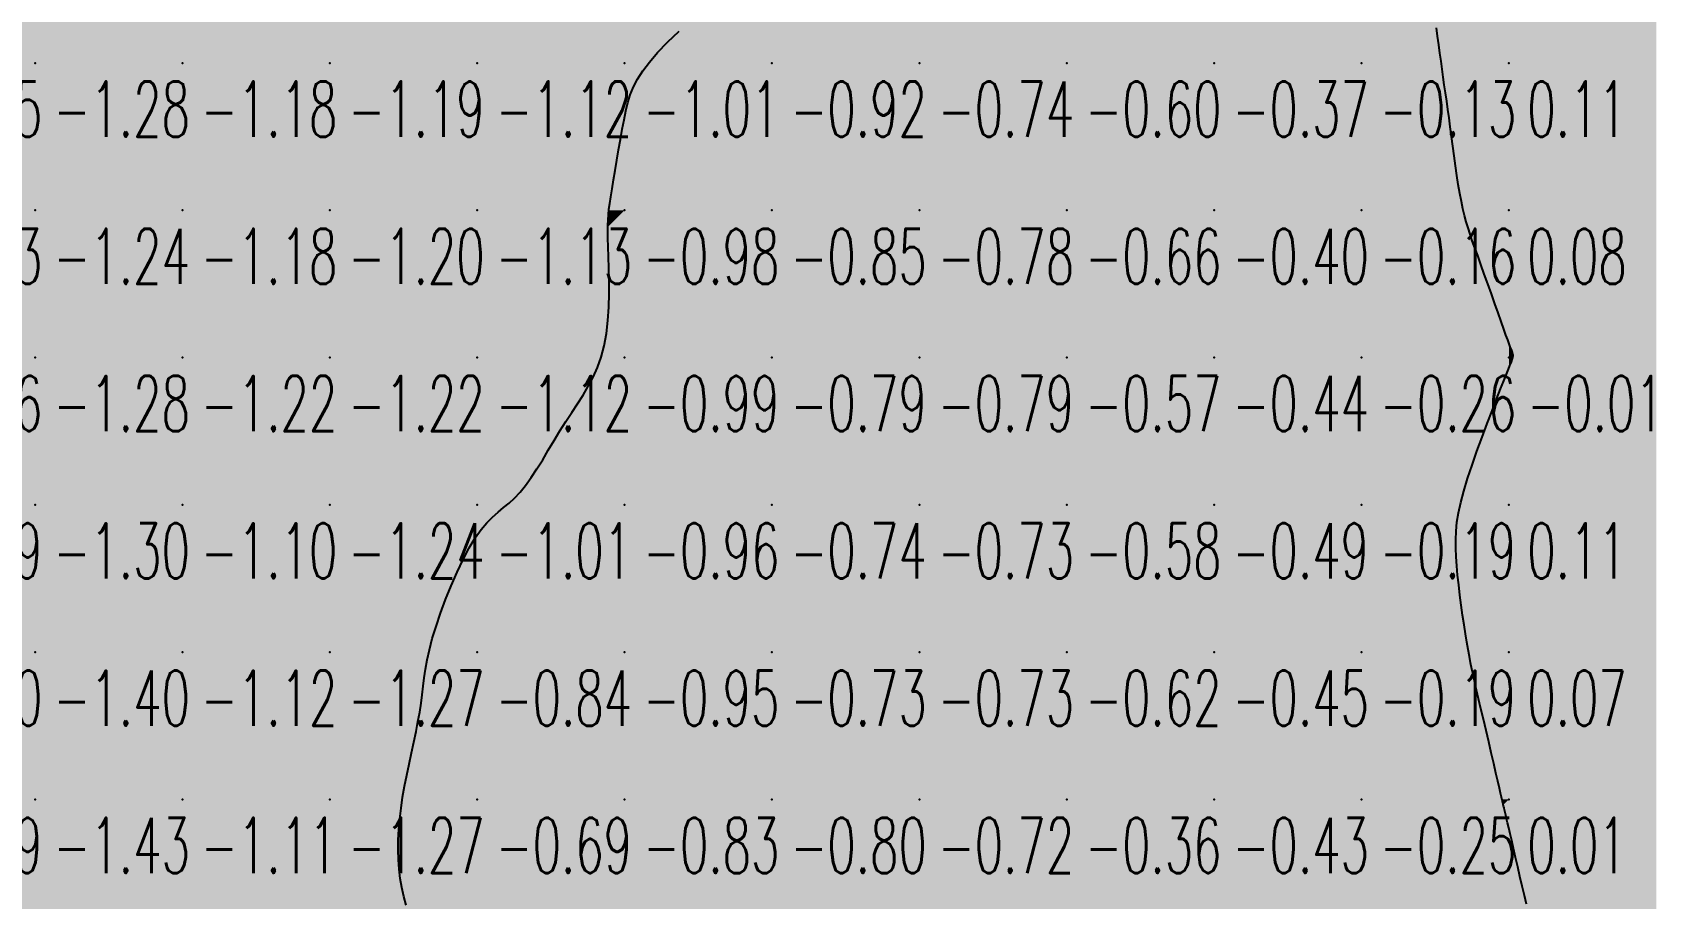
# Model space of a CAD drawing. Header units: millimetres. Extents: x 88261 to 90953, y 390274 to 392322.
# Drawn here: x 90490.1 to 90600.1, y 390790.5 to 390849.3 of the extents above; entities that cross this region are included whole.
import ezdxf
from ezdxf.enums import TextEntityAlignment as Align

# ---------------------------------------------------------------- set-up
doc = ezdxf.new("R2010")
doc.units = ezdxf.units.MM
doc.header["$LTSCALE"] = 25
for name, color, linetype in [('CN_03_00', 7, 'Continuous'), ('CN_04_00', 242, 'Continuous'), ('COTEAlt', 7, 'Continuous'), ('TN_COLORIAGE', 7, 'Continuous')]:
    doc.layers.add(name, color=color, linetype=linetype)
doc.styles.add('Simplex 1.0', font='Simplex.shx', dxfattribs={"width": 0.99, "height": 2.5})
doc.styles.get("Standard").update_dxf_attribs({"font": 'times.ttf'})

# ---------------------------------------------------------------- blocks, each defined once
blk = doc.blocks.new('COTE')
at = {"color": 0}
blk.add_point((0, 0), dxfattribs=at)
at = {"layer": 'COTEAlt'}
blk.add_attdef('ALT', text='', height=3.75, dxfattribs=at).set_placement((1.25, -1.25), align=Align.TOP_LEFT)

msp = doc.modelspace()

# ---------------------------------------------------------------- linework, layer by layer
at = {"layer": 'CN_03_00', "elevation": -1, "flags": 128}
msp.add_lwpolyline([(90515.42, 390790.06), (90515.27, 390790.64), (90515.14, 390791.25), (90515.03, 390791.86), (90514.95, 390792.5), (90514.9, 390793.15), (90514.88, 390793.81), (90514.89, 390794.5), (90514.93, 390795.2), (90514.99, 390795.91), (90515.08, 390796.64), (90515.19, 390797.38), (90515.32, 390798.13), (90515.47, 390798.89), (90515.63, 390799.64), (90515.79, 390800.39), (90515.95, 390801.12), (90516.1, 390801.84), (90516.23, 390802.52), (90516.35, 390803.16), (90516.44, 390803.77), (90516.51, 390804.35), (90516.58, 390804.92), (90516.65, 390805.49), (90516.74, 390806.08), (90516.85, 390806.72), (90517.01, 390807.4), (90517.2, 390808.16), (90517.46, 390808.99), (90517.76, 390809.89), (90518.1, 390810.82), (90518.48, 390811.75), (90518.88, 390812.66), (90519.29, 390813.52), (90519.7, 390814.31), (90520.12, 390815), (90520.52, 390815.56), (90520.91, 390816.02), (90521.29, 390816.41), (90521.67, 390816.74), (90522.04, 390817.05), (90522.42, 390817.36), (90522.79, 390817.7), (90523.16, 390818.09), (90523.53, 390818.56), (90523.91, 390819.09), (90524.3, 390819.68), (90524.69, 390820.3), (90525.07, 390820.95), (90525.47, 390821.61), (90525.86, 390822.26), (90526.26, 390822.9), (90526.66, 390823.51), (90527.05, 390824.1), (90527.43, 390824.69), (90527.78, 390825.29), (90528.12, 390825.91), (90528.41, 390826.57), (90528.66, 390827.27), (90528.87, 390828.04), (90529.01, 390828.87), (90529.11, 390829.75), (90529.17, 390830.66), (90529.2, 390831.58), (90529.2, 390832.47), (90529.18, 390833.31), (90529.16, 390834.09), (90529.13, 390834.77), (90529.12, 390835.34), (90529.11, 390835.82), (90529.11, 390836.23), (90529.13, 390836.59), (90529.16, 390836.94), (90529.19, 390837.31), (90529.25, 390837.7), (90529.32, 390838.16), (90529.4, 390838.69), (90529.49, 390839.3), (90529.6, 390839.95), (90529.72, 390840.64), (90529.84, 390841.35), (90529.96, 390842.05), (90530.09, 390842.74), (90530.21, 390843.39), (90530.33, 390843.99), (90530.47, 390844.55), (90530.63, 390845.09), (90530.85, 390845.62), (90531.12, 390846.15), (90531.48, 390846.71), (90531.93, 390847.3), (90532.49, 390847.95), (90533.17, 390848.66), (90533.96, 390849.41)], dxfattribs=at)
at = {"layer": 'CN_04_00', "flags": 128}
msp.add_lwpolyline([(90591.44, 390790.12), (90591.3, 390790.72), (90591.16, 390791.35), (90591, 390792.01), (90590.85, 390792.66), (90590.7, 390793.3), (90590.56, 390793.9), (90590.44, 390794.44), (90590.33, 390794.91), (90590.24, 390795.31), (90590.16, 390795.65), (90590.09, 390795.93), (90590.04, 390796.17), (90589.99, 390796.36), (90589.95, 390796.52), (90589.92, 390796.66), (90589.89, 390796.78), (90589.87, 390796.89), (90589.84, 390797.02), (90589.8, 390797.18), (90589.75, 390797.39), (90589.69, 390797.66), (90589.61, 390798.01), (90589.5, 390798.47), (90589.37, 390799.03), (90589.22, 390799.68), (90589.05, 390800.39), (90588.88, 390801.15), (90588.7, 390801.92), (90588.52, 390802.68), (90588.35, 390803.4), (90588.2, 390804.07), (90588.06, 390804.65), (90587.94, 390805.17), (90587.84, 390805.64), (90587.74, 390806.08), (90587.65, 390806.51), (90587.57, 390806.94), (90587.48, 390807.41), (90587.4, 390807.91), (90587.31, 390808.48), (90587.21, 390809.09), (90587.11, 390809.75), (90587.02, 390810.42), (90586.93, 390811.11), (90586.85, 390811.8), (90586.77, 390812.47), (90586.71, 390813.11), (90586.67, 390813.72), (90586.64, 390814.3), (90586.64, 390814.87), (90586.67, 390815.45), (90586.73, 390816.06), (90586.84, 390816.7), (90586.99, 390817.4), (90587.2, 390818.18), (90587.45, 390819.03), (90587.75, 390819.94), (90588.08, 390820.88), (90588.43, 390821.83), (90588.77, 390822.76), (90589.11, 390823.63), (90589.42, 390824.42), (90589.69, 390825.11), (90589.91, 390825.67), (90590.09, 390826.11), (90590.22, 390826.45), (90590.32, 390826.71), (90590.4, 390826.89), (90590.45, 390827.02), (90590.48, 390827.1), (90590.5, 390827.17), (90590.51, 390827.23), (90590.52, 390827.28), (90590.53, 390827.33), (90590.53, 390827.38), (90590.53, 390827.43), (90590.52, 390827.48), (90590.5, 390827.53), (90590.49, 390827.58), (90590.47, 390827.65), (90590.44, 390827.73), (90590.4, 390827.83), (90590.34, 390827.98), (90590.27, 390828.18), (90590.17, 390828.44), (90590.05, 390828.77), (90589.9, 390829.18), (90589.72, 390829.69), (90589.52, 390830.27), (90589.29, 390830.9), (90589.06, 390831.56), (90588.82, 390832.24), (90588.58, 390832.91), (90588.35, 390833.56), (90588.14, 390834.16), (90587.94, 390834.69), (90587.77, 390835.17), (90587.62, 390835.62), (90587.48, 390836.04), (90587.36, 390836.46), (90587.24, 390836.89), (90587.13, 390837.35), (90587.03, 390837.84), (90586.92, 390838.39), (90586.82, 390838.99), (90586.72, 390839.61), (90586.63, 390840.27), (90586.53, 390840.93), (90586.44, 390841.6), (90586.35, 390842.26), (90586.27, 390842.9), (90586.19, 390843.51), (90586.11, 390844.09), (90586.03, 390844.66), (90585.95, 390845.21), (90585.87, 390845.75), (90585.8, 390846.28), (90585.72, 390846.82), (90585.65, 390847.36), (90585.57, 390847.92), (90585.49, 390848.48), (90585.41, 390849.06), (90585.33, 390849.64)], dxfattribs=at)
at = {"layer": 'TN_COLORIAGE', "color": 101}
for points in [[(90480.25, 390847.24, -1.44), (90490.25, 390847.24, -1.44), (90490.25, 390857.24, -1.44)], [(90480.25, 390857.24, -1.44), (90480.25, 390847.24, -1.44), (90490.25, 390857.24, -1.44)], [(90490.25, 390847.24, -1.27), (90500.25, 390847.24, -1.27), (90500.25, 390857.24, -1.27)], [(90490.25, 390857.24, -1.27), (90490.25, 390847.24, -1.27), (90500.25, 390857.24, -1.27)], [(90500.25, 390847.24, -1.18), (90510.25, 390847.24, -1.18), (90510.25, 390857.24, -1.18)], [(90500.25, 390857.24, -1.18), (90500.25, 390847.24, -1.18), (90510.25, 390857.24, -1.18)], [(90510.25, 390847.24, -1.07), (90520.25, 390847.24, -1.07), (90520.25, 390857.24, -1.07)], [(90510.25, 390857.24, -1.07), (90510.25, 390847.24, -1.07), (90520.25, 390857.24, -1.07)], [(90520.25, 390847.24, -1), (90529.42, 390856.41, -1), (90520.25, 390857.24, -1), (90528.87, 390857.24, -1)], [(90520.25, 390847.24, -1), (90529.42, 390856.41, -1), (90530.25, 390847.24, -1), (90530.25, 390851.4, -1)], [(90540.25, 390857.24, -1), (90540.25, 390854.78, -1), (90530.25, 390847.24, -1), (90531.11, 390847.24, -1)], [(90540.25, 390857.24, -1), (90533.13, 390857.24, -1), (90530.25, 390847.24, -1), (90530.25, 390851.4, -1)], [(90480.25, 390837.24, -1.28), (90490.25, 390837.24, -1.28), (90490.25, 390847.24, -1.28)], [(90480.25, 390847.24, -1.28), (90480.25, 390837.24, -1.28), (90490.25, 390847.24, -1.28)], [(90490.25, 390837.24, -1.18), (90500.25, 390837.24, -1.18), (90500.25, 390847.24, -1.18)], [(90490.25, 390847.24, -1.18), (90490.25, 390837.24, -1.18), (90500.25, 390847.24, -1.18)], [(90500.25, 390837.24, -1.19), (90510.25, 390837.24, -1.19), (90510.25, 390847.24, -1.19)], [(90500.25, 390847.24, -1.19), (90500.25, 390837.24, -1.19), (90510.25, 390847.24, -1.19)], [(90510.25, 390837.24, -1.12), (90520.25, 390837.24, -1.12), (90520.25, 390847.24, -1.12)], [(90510.25, 390847.24, -1.12), (90510.25, 390837.24, -1.12), (90520.25, 390847.24, -1.12)], [(90520.25, 390837.24, -1), (90529.15, 390837.24, -1), (90530.25, 390847.24, -1), (90530.25, 390843.96, -1)], [(90520.25, 390847.24, -1.01), (90520.25, 390837.24, -1.01), (90530.25, 390847.24, -1.01)], [(90531.11, 390847.24, -1.01), (90530.25, 390843.96, -1.01), (90530.25, 390847.24, -1.01)], [(90480.25, 390827.24, -1.24), (90490.25, 390827.24, -1.24), (90490.25, 390837.24, -1.24)], [(90480.25, 390837.24, -1.24), (90480.25, 390827.24, -1.24), (90490.25, 390837.24, -1.24)], [(90490.25, 390827.24, -1.18), (90500.25, 390827.24, -1.18), (90500.25, 390837.24, -1.18)], [(90490.25, 390837.24, -1.18), (90490.25, 390827.24, -1.18), (90500.25, 390837.24, -1.18)], [(90500.25, 390827.24, -1.2), (90510.25, 390827.24, -1.2), (90510.25, 390837.24, -1.2)], [(90500.25, 390837.24, -1.2), (90500.25, 390827.24, -1.2), (90510.25, 390837.24, -1.2)], [(90510.25, 390827.24, -1.13), (90520.25, 390827.24, -1.13), (90520.25, 390837.24, -1.13)], [(90510.25, 390837.24, -1.13), (90510.25, 390827.24, -1.13), (90520.25, 390837.24, -1.13)], [(90520.25, 390837.24, -1), (90529.15, 390837.24, -1), (90520.25, 390827.24, -1), (90529.04, 390836.03, -1)], [(90529.04, 390836.03, -1.12), (90529.48, 390827.24, -1.12), (90520.25, 390827.24, -1.12)], [(90480.25, 390817.24, -1.28), (90490.25, 390817.24, -1.28), (90490.25, 390827.24, -1.28)], [(90480.25, 390827.24, -1.28), (90480.25, 390817.24, -1.28), (90490.25, 390827.24, -1.28)], [(90490.25, 390817.24, -1.22), (90500.25, 390817.24, -1.22), (90500.25, 390827.24, -1.22)], [(90490.25, 390827.24, -1.22), (90490.25, 390817.24, -1.22), (90500.25, 390827.24, -1.22)], [(90500.25, 390817.24, -1.22), (90510.25, 390817.24, -1.22), (90510.25, 390827.24, -1.22)], [(90500.25, 390827.24, -1.22), (90500.25, 390817.24, -1.22), (90510.25, 390827.24, -1.22)], [(90510.25, 390817.24, -1.12), (90520.25, 390817.24, -1.12), (90520.25, 390827.24, -1.12)], [(90510.25, 390827.24, -1.12), (90510.25, 390817.24, -1.12), (90520.25, 390827.24, -1.12)], [(90520.25, 390827.24, -1), (90529.48, 390827.24, -1), (90520.25, 390817.24, -1), (90526.24, 390823.23, -1)], [(90523.12, 390817.24, -1.01), (90526.24, 390823.23, -1.01), (90520.25, 390817.24, -1.01)], [(90480.25, 390807.24, -1.3), (90490.25, 390807.24, -1.3), (90490.25, 390817.24, -1.3)], [(90480.25, 390817.24, -1.3), (90480.25, 390807.24, -1.3), (90490.25, 390817.24, -1.3)], [(90490.25, 390807.24, -1.1), (90500.25, 390807.24, -1.1), (90500.25, 390817.24, -1.1)], [(90490.25, 390817.24, -1.1), (90490.25, 390807.24, -1.1), (90500.25, 390817.24, -1.1)], [(90500.25, 390807.24, -1.24), (90510.25, 390807.24, -1.24), (90510.25, 390817.24, -1.24)], [(90500.25, 390817.24, -1.24), (90500.25, 390807.24, -1.24), (90510.25, 390817.24, -1.24)], [(90510.25, 390807.24, -1), (90516.59, 390807.24, -1), (90520.25, 390817.24, -1), (90520.25, 390816.37, -1)], [(90510.25, 390817.24, -1.01), (90510.25, 390807.24, -1.01), (90520.25, 390817.24, -1.01)], [(90520.25, 390816.37, -1.01), (90523.12, 390817.24, -1.01), (90520.25, 390817.24, -1.01)], [(90480.25, 390797.24, -1.4), (90490.25, 390797.24, -1.4), (90490.25, 390807.24, -1.4)], [(90480.25, 390807.24, -1.4), (90480.25, 390797.24, -1.4), (90490.25, 390807.24, -1.4)], [(90490.25, 390797.24, -1.12), (90500.25, 390797.24, -1.12), (90500.25, 390807.24, -1.12)], [(90490.25, 390807.24, -1.12), (90490.25, 390797.24, -1.12), (90500.25, 390807.24, -1.12)], [(90500.25, 390797.24, -1.27), (90510.25, 390797.24, -1.27), (90510.25, 390807.24, -1.27)], [(90500.25, 390807.24, -1.27), (90500.25, 390797.24, -1.27), (90510.25, 390807.24, -1.27)], [(90510.25, 390797.24, -1), (90516.63, 390803.62, -1), (90510.25, 390807.24, -1), (90516.59, 390807.24, -1)], [(90514.96, 390797.24, -1.27), (90516.63, 390803.62, -1.27), (90510.25, 390797.24, -1.27)], [(90480.25, 390787.24, -1.43), (90490.25, 390787.24, -1.43), (90490.25, 390797.24, -1.43)], [(90480.25, 390797.24, -1.43), (90480.25, 390787.24, -1.43), (90490.25, 390797.24, -1.43)], [(90490.25, 390787.24, -1.11), (90500.25, 390787.24, -1.11), (90500.25, 390797.24, -1.11)], [(90490.25, 390797.24, -1.11), (90490.25, 390787.24, -1.11), (90500.25, 390797.24, -1.11)], [(90500.25, 390787.24, -1.27), (90510.25, 390787.24, -1.27), (90510.25, 390797.24, -1.27)], [(90500.25, 390797.24, -1.27), (90500.25, 390787.24, -1.27), (90510.25, 390797.24, -1.27)], [(90510.25, 390797.24, -1), (90514.96, 390797.24, -1), (90510.25, 390787.24, -1), (90514.68, 390791.67, -1)], [(90514.68, 390791.67, -1.25), (90516.49, 390787.24, -1.25), (90510.25, 390787.24, -1.25)]]:
    msp.add_solid(points, dxfattribs=at)
at = {"layer": 'TN_COLORIAGE', "color": 91}
for points in [[(90540.25, 390847.24, -0.84), (90550.25, 390847.24, -0.84), (90550.25, 390857.24, -0.84)], [(90540.25, 390854.78, -0.84), (90541.72, 390857.24, -0.84), (90540.25, 390847.24, -0.84), (90550.25, 390857.24, -0.84)], [(90550.25, 390847.24, -0.57), (90560.25, 390847.24, -0.57), (90560.25, 390857.24, -0.57)], [(90550.25, 390857.24, -0.57), (90550.25, 390847.24, -0.57), (90560.25, 390857.24, -0.57)], [(90560.25, 390847.24, -0.33), (90570.25, 390847.24, -0.33), (90570.25, 390857.24, -0.33)], [(90560.25, 390857.24, -0.33), (90560.25, 390847.24, -0.33), (90570.25, 390857.24, -0.33)], [(90570.25, 390847.24, -0.09), (90580.25, 390847.24, -0.09), (90580.25, 390857.24, -0.09)], [(90570.25, 390857.24, -0.09), (90570.25, 390847.24, -0.09), (90580.25, 390857.24, -0.09)], [(90580.25, 390847.24), (90585, 390851.99), (90580.25, 390857.24), (90584.19, 390857.24)], [(90531.11, 390847.24, -0.92), (90540.25, 390854.78, -0.92), (90540.25, 390847.24, -0.92)], [(90585, 390851.99, -0.13), (90585.66, 390847.24, -0.13), (90580.25, 390847.24, -0.13)], [(90530.25, 390837.24, -0.92), (90540.25, 390837.24, -0.92), (90540.25, 390847.24, -0.92)], [(90530.25, 390843.96, -0.92), (90531.11, 390847.24, -0.92), (90530.25, 390837.24, -0.92), (90540.25, 390847.24, -0.92)], [(90540.25, 390837.24, -0.74), (90550.25, 390837.24, -0.74), (90550.25, 390847.24, -0.74)], [(90540.25, 390847.24, -0.74), (90540.25, 390837.24, -0.74), (90550.25, 390847.24, -0.74)], [(90550.25, 390837.24, -0.6), (90560.25, 390837.24, -0.6), (90560.25, 390847.24, -0.6)], [(90550.25, 390847.24, -0.6), (90550.25, 390837.24, -0.6), (90560.25, 390847.24, -0.6)], [(90560.25, 390837.24, -0.37), (90570.25, 390837.24, -0.37), (90570.25, 390847.24, -0.37)], [(90560.25, 390847.24, -0.37), (90560.25, 390837.24, -0.37), (90570.25, 390847.24, -0.37)], [(90570.25, 390837.24, -0.13), (90580.25, 390837.24, -0.13), (90580.25, 390847.24, -0.13)], [(90570.25, 390847.24, -0.13), (90570.25, 390837.24, -0.13), (90580.25, 390847.24, -0.13)], [(90580.25, 390837.24), (90586.23, 390843.23), (90580.25, 390847.24), (90585.66, 390847.24)], [(90530.25, 390843.96, -0.98), (90529.15, 390837.24, -0.98), (90530.25, 390837.24, -0.98)], [(90586.23, 390843.23, -0.16), (90587.01, 390837.24, -0.16), (90580.25, 390837.24, -0.16)], [(90529.48, 390827.24, -0.98), (90529.04, 390836.03, -0.98), (90530.25, 390827.24, -0.98), (90530.25, 390837.24, -0.98)], [(90529.04, 390836.03, -0.98), (90529.15, 390837.24, -0.98), (90530.25, 390837.24, -0.98)], [(90530.25, 390827.24, -0.85), (90540.25, 390827.24, -0.85), (90540.25, 390837.24, -0.85)], [(90530.25, 390837.24, -0.85), (90530.25, 390827.24, -0.85), (90540.25, 390837.24, -0.85)], [(90540.25, 390827.24, -0.78), (90550.25, 390827.24, -0.78), (90550.25, 390837.24, -0.78)], [(90540.25, 390837.24, -0.78), (90540.25, 390827.24, -0.78), (90550.25, 390837.24, -0.78)], [(90550.25, 390827.24, -0.66), (90560.25, 390827.24, -0.66), (90560.25, 390837.24, -0.66)], [(90550.25, 390837.24, -0.66), (90550.25, 390827.24, -0.66), (90560.25, 390837.24, -0.66)], [(90560.25, 390827.24, -0.4), (90570.25, 390827.24, -0.4), (90570.25, 390837.24, -0.4)], [(90560.25, 390837.24, -0.4), (90560.25, 390827.24, -0.4), (90570.25, 390837.24, -0.4)], [(90570.25, 390827.24, -0.16), (90580.25, 390827.24, -0.16), (90580.25, 390837.24, -0.16)], [(90570.25, 390837.24, -0.16), (90570.25, 390827.24, -0.16), (90580.25, 390837.24, -0.16)], [(90580.25, 390827.24), (90587.89, 390834.88), (90580.25, 390837.24), (90587.01, 390837.24)], [(90580.25, 390827.24), (90587.89, 390834.88), (90590.25, 390827.24), (90590.25, 390828.17)], [(90590.53, 390827.52, -0.01), (90590.25, 390828.17, -0.01), (90590.25, 390827.24, -0.01)], [(90526.24, 390823.23, -0.96), (90523.12, 390817.24, -0.96), (90530.25, 390827.24, -0.96), (90530.25, 390817.24, -0.96)], [(90526.24, 390823.23, -0.99), (90529.48, 390827.24, -0.99), (90530.25, 390827.24, -0.99)], [(90530.25, 390817.24, -0.79), (90540.25, 390817.24, -0.79), (90540.25, 390827.24, -0.79)], [(90530.25, 390827.24, -0.79), (90530.25, 390817.24, -0.79), (90540.25, 390827.24, -0.79)], [(90540.25, 390817.24, -0.79), (90550.25, 390817.24, -0.79), (90550.25, 390827.24, -0.79)], [(90540.25, 390827.24, -0.79), (90540.25, 390817.24, -0.79), (90550.25, 390827.24, -0.79)], [(90550.25, 390817.24, -0.57), (90560.25, 390817.24, -0.57), (90560.25, 390827.24, -0.57)], [(90550.25, 390827.24, -0.57), (90550.25, 390817.24, -0.57), (90560.25, 390827.24, -0.57)], [(90560.25, 390817.24, -0.44), (90570.25, 390817.24, -0.44), (90570.25, 390827.24, -0.44)], [(90560.25, 390827.24, -0.44), (90560.25, 390817.24, -0.44), (90570.25, 390827.24, -0.44)], [(90570.25, 390817.24, -0.26), (90580.25, 390817.24, -0.26), (90580.25, 390827.24, -0.26)], [(90570.25, 390827.24, -0.26), (90570.25, 390817.24, -0.26), (90580.25, 390827.24, -0.26)], [(90580.25, 390817.24), (90586.59, 390817.24), (90590.25, 390827.24), (90590.25, 390826.55)], [(90580.25, 390827.24, -0.01), (90580.25, 390817.24, -0.01), (90590.25, 390827.24, -0.01)], [(90590.53, 390827.52, -0.01), (90590.55, 390827.24, -0.01), (90590.25, 390827.24, -0.01)], [(90590.55, 390827.24, -0.01), (90590.25, 390826.55, -0.01), (90590.25, 390827.24, -0.01)], [(90520.25, 390807.24, -0.96), (90530.25, 390807.24, -0.96), (90530.25, 390817.24, -0.96)], [(90523.12, 390817.24, -0.84), (90520.25, 390816.37, -0.84), (90530.25, 390817.24, -0.84), (90520.25, 390807.24, -0.84)], [(90530.25, 390807.24, -0.74), (90540.25, 390807.24, -0.74), (90540.25, 390817.24, -0.74)], [(90530.25, 390817.24, -0.74), (90530.25, 390807.24, -0.74), (90540.25, 390817.24, -0.74)], [(90540.25, 390807.24, -0.73), (90550.25, 390807.24, -0.73), (90550.25, 390817.24, -0.73)], [(90540.25, 390817.24, -0.73), (90540.25, 390807.24, -0.73), (90550.25, 390817.24, -0.73)], [(90550.25, 390807.24, -0.58), (90560.25, 390807.24, -0.58), (90560.25, 390817.24, -0.58)], [(90550.25, 390817.24, -0.58), (90550.25, 390807.24, -0.58), (90560.25, 390817.24, -0.58)], [(90560.25, 390807.24, -0.49), (90570.25, 390807.24, -0.49), (90570.25, 390817.24, -0.49)], [(90560.25, 390817.24, -0.49), (90560.25, 390807.24, -0.49), (90570.25, 390817.24, -0.49)], [(90570.25, 390807.24, -0.19), (90580.25, 390807.24, -0.19), (90580.25, 390817.24, -0.19)], [(90570.25, 390817.24, -0.19), (90570.25, 390807.24, -0.19), (90580.25, 390817.24, -0.19)], [(90580.25, 390817.24), (90586.59, 390817.24), (90580.25, 390807.24), (90586.55, 390813.54)], [(90520.25, 390816.37, -0.84), (90516.59, 390807.24, -0.84), (90520.25, 390807.24, -0.84)], [(90586.55, 390813.54, -0.19), (90587.46, 390807.24, -0.19), (90580.25, 390807.24, -0.19)], [(90516.63, 390803.62, -0.69), (90514.96, 390797.24, -0.69), (90520.25, 390807.24, -0.69), (90520.25, 390797.24, -0.69)], [(90516.59, 390807.24, -0.84), (90516.63, 390803.62, -0.84), (90520.25, 390807.24, -0.84)], [(90520.25, 390797.24, -0.95), (90530.25, 390797.24, -0.95), (90530.25, 390807.24, -0.95)], [(90520.25, 390807.24, -0.95), (90520.25, 390797.24, -0.95), (90530.25, 390807.24, -0.95)], [(90530.25, 390797.24, -0.73), (90540.25, 390797.24, -0.73), (90540.25, 390807.24, -0.73)], [(90530.25, 390807.24, -0.73), (90530.25, 390797.24, -0.73), (90540.25, 390807.24, -0.73)], [(90540.25, 390797.24, -0.73), (90550.25, 390797.24, -0.73), (90550.25, 390807.24, -0.73)], [(90540.25, 390807.24, -0.73), (90540.25, 390797.24, -0.73), (90550.25, 390807.24, -0.73)], [(90550.25, 390797.24, -0.62), (90560.25, 390797.24, -0.62), (90560.25, 390807.24, -0.62)], [(90550.25, 390807.24, -0.62), (90550.25, 390797.24, -0.62), (90560.25, 390807.24, -0.62)], [(90560.25, 390797.24, -0.45), (90570.25, 390797.24, -0.45), (90570.25, 390807.24, -0.45)], [(90560.25, 390807.24, -0.45), (90560.25, 390797.24, -0.45), (90570.25, 390807.24, -0.45)], [(90570.25, 390797.24, -0.19), (90580.25, 390797.24, -0.19), (90580.25, 390807.24, -0.19)], [(90570.25, 390807.24, -0.19), (90570.25, 390797.24, -0.19), (90580.25, 390807.24, -0.19)], [(90580.25, 390797.24), (90587.99, 390804.98), (90580.25, 390807.24), (90587.46, 390807.24)], [(90587.99, 390804.98, -0.25), (90589.79, 390797.24, -0.25), (90580.25, 390797.24, -0.25)], [(90516.49, 390787.24, -0.69), (90514.68, 390791.67, -0.69), (90520.25, 390787.24, -0.69), (90520.25, 390797.24, -0.69)], [(90514.68, 390791.67, -0.69), (90514.96, 390797.24, -0.69), (90520.25, 390797.24, -0.69)], [(90520.25, 390787.24, -0.83), (90530.25, 390787.24, -0.83), (90530.25, 390797.24, -0.83)], [(90520.25, 390797.24, -0.83), (90520.25, 390787.24, -0.83), (90530.25, 390797.24, -0.83)], [(90530.25, 390787.24, -0.8), (90540.25, 390787.24, -0.8), (90540.25, 390797.24, -0.8)], [(90530.25, 390797.24, -0.8), (90530.25, 390787.24, -0.8), (90540.25, 390797.24, -0.8)], [(90540.25, 390787.24, -0.72), (90550.25, 390787.24, -0.72), (90550.25, 390797.24, -0.72)], [(90540.25, 390797.24, -0.72), (90540.25, 390787.24, -0.72), (90550.25, 390797.24, -0.72)], [(90550.25, 390787.24, -0.36), (90560.25, 390787.24, -0.36), (90560.25, 390797.24, -0.36)], [(90550.25, 390797.24, -0.36), (90550.25, 390787.24, -0.36), (90560.25, 390797.24, -0.36)], [(90560.25, 390787.24, -0.43), (90570.25, 390787.24, -0.43), (90570.25, 390797.24, -0.43)], [(90560.25, 390797.24, -0.43), (90560.25, 390787.24, -0.43), (90570.25, 390797.24, -0.43)], [(90570.25, 390787.24, -0.25), (90580.25, 390787.24, -0.25), (90580.25, 390797.24, -0.25)], [(90570.25, 390797.24, -0.25), (90570.25, 390787.24, -0.25), (90580.25, 390797.24, -0.25)], [(90580.25, 390787.24), (90589.87, 390796.86), (90580.25, 390797.24), (90589.79, 390797.24)], [(90580.25, 390787.24), (90589.87, 390796.86), (90590.25, 390787.24), (90590.25, 390795.25)], [(90591.76, 390788.75, -0.05), (90590.25, 390795.25, -0.05), (90590.25, 390787.24, -0.05)]]:
    msp.add_solid(points, dxfattribs=at)
at = {"layer": 'TN_COLORIAGE', "color": 81}
for points in [[(90585.66, 390847.24, 0.14), (90585, 390851.99, 0.14), (90590.25, 390847.24, 0.14), (90590.25, 390857.24, 0.14)], [(90590.25, 390857.24, 0.38), (90590.25, 390847.24, 0.38), (90600.25, 390857.24, 0.38)], [(90590.25, 390847.24, 0.38), (90600.25, 390847.24, 0.38), (90600.25, 390857.24, 0.38)], [(90585.66, 390847.24, 0.11), (90586.23, 390843.23, 0.11), (90590.25, 390847.24, 0.11)], [(90587.01, 390837.24, 0.11), (90586.23, 390843.23, 0.11), (90590.25, 390837.24, 0.11), (90590.25, 390847.24, 0.11)], [(90590.25, 390847.24, 0.35), (90590.25, 390837.24, 0.35), (90600.25, 390847.24, 0.35)], [(90590.25, 390837.24, 0.35), (90600.25, 390837.24, 0.35), (90600.25, 390847.24, 0.35)], [(90587.01, 390837.24, 0.08), (90587.89, 390834.88, 0.08), (90590.25, 390837.24, 0.08)], [(90590.25, 390828.17, 0.08), (90587.89, 390834.88, 0.08), (90590.25, 390837.24, 0.08)], [(90590.25, 390828.17, 0.28), (90590.53, 390827.52, 0.28), (90590.25, 390837.24, 0.28), (90600.25, 390837.24, 0.28)], [(90590.55, 390827.24, 0.28), (90590.53, 390827.52, 0.28), (90600.25, 390827.24, 0.28), (90600.25, 390837.24, 0.28)], [(90590.25, 390826.55, 0.26), (90590.55, 390827.24, 0.26), (90590.25, 390817.24, 0.26), (90600.25, 390827.24, 0.26)], [(90590.25, 390817.24, 0.26), (90600.25, 390817.24, 0.26), (90600.25, 390827.24, 0.26)], [(90590.25, 390826.55, 0.11), (90586.59, 390817.24, 0.11), (90590.25, 390817.24, 0.11)], [(90587.46, 390807.24, 0.11), (90586.55, 390813.54, 0.11), (90590.25, 390807.24, 0.11), (90590.25, 390817.24, 0.11)], [(90586.55, 390813.54, 0.11), (90586.59, 390817.24, 0.11), (90590.25, 390817.24, 0.11)], [(90590.25, 390817.24, 0.36), (90590.25, 390807.24, 0.36), (90600.25, 390817.24, 0.36)], [(90590.25, 390807.24, 0.36), (90600.25, 390807.24, 0.36), (90600.25, 390817.24, 0.36)], [(90587.46, 390807.24, 0.07), (90587.99, 390804.98, 0.07), (90590.25, 390807.24, 0.07)], [(90589.79, 390797.24, 0.07), (90587.99, 390804.98, 0.07), (90590.25, 390797.24, 0.07), (90590.25, 390807.24, 0.07)], [(90590.25, 390807.24, 0.33), (90590.25, 390797.24, 0.33), (90600.25, 390807.24, 0.33)], [(90590.25, 390797.24, 0.33), (90600.25, 390797.24, 0.33), (90600.25, 390807.24, 0.33)], [(90589.79, 390797.24, 0.01), (90589.87, 390796.86, 0.01), (90590.25, 390797.24, 0.01)], [(90590.25, 390795.25, 0.01), (90589.87, 390796.86, 0.01), (90590.25, 390797.24, 0.01)], [(90590.25, 390795.25, 0.27), (90591.76, 390788.75, 0.27), (90590.25, 390797.24, 0.27), (90600.25, 390797.24, 0.27)], [(90592.11, 390787.24, 0.27), (90591.76, 390788.75, 0.27), (90600.25, 390787.24, 0.27), (90600.25, 390797.24, 0.27)]]:
    msp.add_solid(points, dxfattribs=at)

# ---------------------------------------------------------------- block references
at = {"layer": 'COTEAlt'}
ref = msp.add_blockref('COTE', (90480.25, 390847.24), dxfattribs=at)
ref.add_attrib('ALT', '-1.65', dxfattribs={"height": 3.75, "style": 'Simplex 1.0', "width": 0.6}).set_placement((90481.5, 390845.99), align=Align.TOP_LEFT)
ref = msp.add_blockref('COTE', (90490.25, 390847.24), dxfattribs=at)
ref.add_attrib('ALT', '-1.28', dxfattribs={"height": 3.75, "style": 'Simplex 1.0', "width": 0.6}).set_placement((90491.5, 390845.99), align=Align.TOP_LEFT)
ref = msp.add_blockref('COTE', (90500.25, 390847.24), dxfattribs=at)
ref.add_attrib('ALT', '-1.18', dxfattribs={"height": 3.75, "style": 'Simplex 1.0', "width": 0.6}).set_placement((90501.5, 390845.99), align=Align.TOP_LEFT)
ref = msp.add_blockref('COTE', (90510.25, 390847.24), dxfattribs=at)
ref.add_attrib('ALT', '-1.19', dxfattribs={"height": 3.75, "style": 'Simplex 1.0', "width": 0.6}).set_placement((90511.5, 390845.99), align=Align.TOP_LEFT)
ref = msp.add_blockref('COTE', (90520.25, 390847.24), dxfattribs=at)
ref.add_attrib('ALT', '-1.12', dxfattribs={"height": 3.75, "style": 'Simplex 1.0', "width": 0.6}).set_placement((90521.5, 390845.99), align=Align.TOP_LEFT)
ref = msp.add_blockref('COTE', (90530.25, 390847.24), dxfattribs=at)
ref.add_attrib('ALT', '-1.01', dxfattribs={"height": 3.75, "style": 'Simplex 1.0', "width": 0.6}).set_placement((90531.5, 390845.99), align=Align.TOP_LEFT)
ref = msp.add_blockref('COTE', (90540.25, 390847.24), dxfattribs=at)
ref.add_attrib('ALT', '-0.92', dxfattribs={"height": 3.75, "style": 'Simplex 1.0', "width": 0.6}).set_placement((90541.5, 390845.99), align=Align.TOP_LEFT)
ref = msp.add_blockref('COTE', (90550.25, 390847.24), dxfattribs=at)
ref.add_attrib('ALT', '-0.74', dxfattribs={"height": 3.75, "style": 'Simplex 1.0', "width": 0.6}).set_placement((90551.5, 390845.99), align=Align.TOP_LEFT)
ref = msp.add_blockref('COTE', (90560.25, 390847.24), dxfattribs=at)
ref.add_attrib('ALT', '-0.60', dxfattribs={"height": 3.75, "style": 'Simplex 1.0', "width": 0.6}).set_placement((90561.5, 390845.99), align=Align.TOP_LEFT)
ref = msp.add_blockref('COTE', (90570.25, 390847.24), dxfattribs=at)
ref.add_attrib('ALT', '-0.37', dxfattribs={"height": 3.75, "style": 'Simplex 1.0', "width": 0.6}).set_placement((90571.5, 390845.99), align=Align.TOP_LEFT)
ref = msp.add_blockref('COTE', (90580.25, 390847.24), dxfattribs=at)
ref.add_attrib('ALT', '-0.13', dxfattribs={"height": 3.75, "style": 'Simplex 1.0', "width": 0.6}).set_placement((90581.5, 390845.99), align=Align.TOP_LEFT)
ref = msp.add_blockref('COTE', (90590.25, 390847.24), dxfattribs=at)
ref.add_attrib('ALT', '0.11', dxfattribs={"height": 3.75, "style": 'Simplex 1.0', "width": 0.6}).set_placement((90591.5, 390845.99), align=Align.TOP_LEFT)
ref = msp.add_blockref('COTE', (90480.25, 390837.24), dxfattribs=at)
ref.add_attrib('ALT', '-1.63', dxfattribs={"height": 3.75, "style": 'Simplex 1.0', "width": 0.6}).set_placement((90481.5, 390835.99), align=Align.TOP_LEFT)
ref = msp.add_blockref('COTE', (90490.25, 390837.24), dxfattribs=at)
ref.add_attrib('ALT', '-1.24', dxfattribs={"height": 3.75, "style": 'Simplex 1.0', "width": 0.6}).set_placement((90491.5, 390835.99), align=Align.TOP_LEFT)
ref = msp.add_blockref('COTE', (90500.25, 390837.24), dxfattribs=at)
ref.add_attrib('ALT', '-1.18', dxfattribs={"height": 3.75, "style": 'Simplex 1.0', "width": 0.6}).set_placement((90501.5, 390835.99), align=Align.TOP_LEFT)
ref = msp.add_blockref('COTE', (90510.25, 390837.24), dxfattribs=at)
ref.add_attrib('ALT', '-1.20', dxfattribs={"height": 3.75, "style": 'Simplex 1.0', "width": 0.6}).set_placement((90511.5, 390835.99), align=Align.TOP_LEFT)
ref = msp.add_blockref('COTE', (90520.25, 390837.24), dxfattribs=at)
ref.add_attrib('ALT', '-1.13', dxfattribs={"height": 3.75, "style": 'Simplex 1.0', "width": 0.6}).set_placement((90521.5, 390835.99), align=Align.TOP_LEFT)
ref = msp.add_blockref('COTE', (90530.25, 390837.24), dxfattribs=at)
ref.add_attrib('ALT', '-0.98', dxfattribs={"height": 3.75, "style": 'Simplex 1.0', "width": 0.6}).set_placement((90531.5, 390835.99), align=Align.TOP_LEFT)
ref = msp.add_blockref('COTE', (90540.25, 390837.24), dxfattribs=at)
ref.add_attrib('ALT', '-0.85', dxfattribs={"height": 3.75, "style": 'Simplex 1.0', "width": 0.6}).set_placement((90541.5, 390835.99), align=Align.TOP_LEFT)
ref = msp.add_blockref('COTE', (90550.25, 390837.24), dxfattribs=at)
ref.add_attrib('ALT', '-0.78', dxfattribs={"height": 3.75, "style": 'Simplex 1.0', "width": 0.6}).set_placement((90551.5, 390835.99), align=Align.TOP_LEFT)
ref = msp.add_blockref('COTE', (90560.25, 390837.24), dxfattribs=at)
ref.add_attrib('ALT', '-0.66', dxfattribs={"height": 3.75, "style": 'Simplex 1.0', "width": 0.6}).set_placement((90561.5, 390835.99), align=Align.TOP_LEFT)
ref = msp.add_blockref('COTE', (90570.25, 390837.24), dxfattribs=at)
ref.add_attrib('ALT', '-0.40', dxfattribs={"height": 3.75, "style": 'Simplex 1.0', "width": 0.6}).set_placement((90571.5, 390835.99), align=Align.TOP_LEFT)
ref = msp.add_blockref('COTE', (90580.25, 390837.24), dxfattribs=at)
ref.add_attrib('ALT', '-0.16', dxfattribs={"height": 3.75, "style": 'Simplex 1.0', "width": 0.6}).set_placement((90581.5, 390835.99), align=Align.TOP_LEFT)
ref = msp.add_blockref('COTE', (90590.25, 390837.24), dxfattribs=at)
ref.add_attrib('ALT', '0.08', dxfattribs={"height": 3.75, "style": 'Simplex 1.0', "width": 0.6}).set_placement((90591.5, 390835.99), align=Align.TOP_LEFT)
ref = msp.add_blockref('COTE', (90480.25, 390827.24), dxfattribs=at)
ref.add_attrib('ALT', '-1.56', dxfattribs={"height": 3.75, "style": 'Simplex 1.0', "width": 0.6}).set_placement((90481.5, 390825.99), align=Align.TOP_LEFT)
ref = msp.add_blockref('COTE', (90490.25, 390827.24), dxfattribs=at)
ref.add_attrib('ALT', '-1.28', dxfattribs={"height": 3.75, "style": 'Simplex 1.0', "width": 0.6}).set_placement((90491.5, 390825.99), align=Align.TOP_LEFT)
ref = msp.add_blockref('COTE', (90500.25, 390827.24), dxfattribs=at)
ref.add_attrib('ALT', '-1.22', dxfattribs={"height": 3.75, "style": 'Simplex 1.0', "width": 0.6}).set_placement((90501.5, 390825.99), align=Align.TOP_LEFT)
ref = msp.add_blockref('COTE', (90510.25, 390827.24), dxfattribs=at)
ref.add_attrib('ALT', '-1.22', dxfattribs={"height": 3.75, "style": 'Simplex 1.0', "width": 0.6}).set_placement((90511.5, 390825.99), align=Align.TOP_LEFT)
ref = msp.add_blockref('COTE', (90520.25, 390827.24), dxfattribs=at)
ref.add_attrib('ALT', '-1.12', dxfattribs={"height": 3.75, "style": 'Simplex 1.0', "width": 0.6}).set_placement((90521.5, 390825.99), align=Align.TOP_LEFT)
ref = msp.add_blockref('COTE', (90530.25, 390827.24), dxfattribs=at)
ref.add_attrib('ALT', '-0.99', dxfattribs={"height": 3.75, "style": 'Simplex 1.0', "width": 0.6}).set_placement((90531.5, 390825.99), align=Align.TOP_LEFT)
ref = msp.add_blockref('COTE', (90540.25, 390827.24), dxfattribs=at)
ref.add_attrib('ALT', '-0.79', dxfattribs={"height": 3.75, "style": 'Simplex 1.0', "width": 0.6}).set_placement((90541.5, 390825.99), align=Align.TOP_LEFT)
ref = msp.add_blockref('COTE', (90550.25, 390827.24), dxfattribs=at)
ref.add_attrib('ALT', '-0.79', dxfattribs={"height": 3.75, "style": 'Simplex 1.0', "width": 0.6}).set_placement((90551.5, 390825.99), align=Align.TOP_LEFT)
ref = msp.add_blockref('COTE', (90560.25, 390827.24), dxfattribs=at)
ref.add_attrib('ALT', '-0.57', dxfattribs={"height": 3.75, "style": 'Simplex 1.0', "width": 0.6}).set_placement((90561.5, 390825.99), align=Align.TOP_LEFT)
ref = msp.add_blockref('COTE', (90570.25, 390827.24), dxfattribs=at)
ref.add_attrib('ALT', '-0.44', dxfattribs={"height": 3.75, "style": 'Simplex 1.0', "width": 0.6}).set_placement((90571.5, 390825.99), align=Align.TOP_LEFT)
ref = msp.add_blockref('COTE', (90580.25, 390827.24), dxfattribs=at)
ref.add_attrib('ALT', '-0.26', dxfattribs={"height": 3.75, "style": 'Simplex 1.0', "width": 0.6}).set_placement((90581.5, 390825.99), align=Align.TOP_LEFT)
ref = msp.add_blockref('COTE', (90590.25, 390827.24), dxfattribs=at)
ref.add_attrib('ALT', '-0.01', dxfattribs={"height": 3.75, "style": 'Simplex 1.0', "width": 0.6}).set_placement((90591.5, 390825.99), align=Align.TOP_LEFT)
ref = msp.add_blockref('COTE', (90480.25, 390817.24), dxfattribs=at)
ref.add_attrib('ALT', '-1.59', dxfattribs={"height": 3.75, "style": 'Simplex 1.0', "width": 0.6}).set_placement((90481.5, 390815.99), align=Align.TOP_LEFT)
ref = msp.add_blockref('COTE', (90490.25, 390817.24), dxfattribs=at)
ref.add_attrib('ALT', '-1.30', dxfattribs={"height": 3.75, "style": 'Simplex 1.0', "width": 0.6}).set_placement((90491.5, 390815.99), align=Align.TOP_LEFT)
ref = msp.add_blockref('COTE', (90500.25, 390817.24), dxfattribs=at)
ref.add_attrib('ALT', '-1.10', dxfattribs={"height": 3.75, "style": 'Simplex 1.0', "width": 0.6}).set_placement((90501.5, 390815.99), align=Align.TOP_LEFT)
ref = msp.add_blockref('COTE', (90510.25, 390817.24), dxfattribs=at)
ref.add_attrib('ALT', '-1.24', dxfattribs={"height": 3.75, "style": 'Simplex 1.0', "width": 0.6}).set_placement((90511.5, 390815.99), align=Align.TOP_LEFT)
ref = msp.add_blockref('COTE', (90520.25, 390817.24), dxfattribs=at)
ref.add_attrib('ALT', '-1.01', dxfattribs={"height": 3.75, "style": 'Simplex 1.0', "width": 0.6}).set_placement((90521.5, 390815.99), align=Align.TOP_LEFT)
ref = msp.add_blockref('COTE', (90530.25, 390817.24), dxfattribs=at)
ref.add_attrib('ALT', '-0.96', dxfattribs={"height": 3.75, "style": 'Simplex 1.0', "width": 0.6}).set_placement((90531.5, 390815.99), align=Align.TOP_LEFT)
ref = msp.add_blockref('COTE', (90540.25, 390817.24), dxfattribs=at)
ref.add_attrib('ALT', '-0.74', dxfattribs={"height": 3.75, "style": 'Simplex 1.0', "width": 0.6}).set_placement((90541.5, 390815.99), align=Align.TOP_LEFT)
ref = msp.add_blockref('COTE', (90550.25, 390817.24), dxfattribs=at)
ref.add_attrib('ALT', '-0.73', dxfattribs={"height": 3.75, "style": 'Simplex 1.0', "width": 0.6}).set_placement((90551.5, 390815.99), align=Align.TOP_LEFT)
ref = msp.add_blockref('COTE', (90560.25, 390817.24), dxfattribs=at)
ref.add_attrib('ALT', '-0.58', dxfattribs={"height": 3.75, "style": 'Simplex 1.0', "width": 0.6}).set_placement((90561.5, 390815.99), align=Align.TOP_LEFT)
ref = msp.add_blockref('COTE', (90570.25, 390817.24), dxfattribs=at)
ref.add_attrib('ALT', '-0.49', dxfattribs={"height": 3.75, "style": 'Simplex 1.0', "width": 0.6}).set_placement((90571.5, 390815.99), align=Align.TOP_LEFT)
ref = msp.add_blockref('COTE', (90580.25, 390817.24), dxfattribs=at)
ref.add_attrib('ALT', '-0.19', dxfattribs={"height": 3.75, "style": 'Simplex 1.0', "width": 0.6}).set_placement((90581.5, 390815.99), align=Align.TOP_LEFT)
ref = msp.add_blockref('COTE', (90590.25, 390817.24), dxfattribs=at)
ref.add_attrib('ALT', '0.11', dxfattribs={"height": 3.75, "style": 'Simplex 1.0', "width": 0.6}).set_placement((90591.5, 390815.99), align=Align.TOP_LEFT)
ref = msp.add_blockref('COTE', (90480.25, 390807.24), dxfattribs=at)
ref.add_attrib('ALT', '-1.60', dxfattribs={"height": 3.75, "style": 'Simplex 1.0', "width": 0.6}).set_placement((90481.5, 390805.99), align=Align.TOP_LEFT)
ref = msp.add_blockref('COTE', (90490.25, 390807.24), dxfattribs=at)
ref.add_attrib('ALT', '-1.40', dxfattribs={"height": 3.75, "style": 'Simplex 1.0', "width": 0.6}).set_placement((90491.5, 390805.99), align=Align.TOP_LEFT)
ref = msp.add_blockref('COTE', (90500.25, 390807.24), dxfattribs=at)
ref.add_attrib('ALT', '-1.12', dxfattribs={"height": 3.75, "style": 'Simplex 1.0', "width": 0.6}).set_placement((90501.5, 390805.99), align=Align.TOP_LEFT)
ref = msp.add_blockref('COTE', (90510.25, 390807.24), dxfattribs=at)
ref.add_attrib('ALT', '-1.27', dxfattribs={"height": 3.75, "style": 'Simplex 1.0', "width": 0.6}).set_placement((90511.5, 390805.99), align=Align.TOP_LEFT)
ref = msp.add_blockref('COTE', (90520.25, 390807.24), dxfattribs=at)
ref.add_attrib('ALT', '-0.84', dxfattribs={"height": 3.75, "style": 'Simplex 1.0', "width": 0.6}).set_placement((90521.5, 390805.99), align=Align.TOP_LEFT)
ref = msp.add_blockref('COTE', (90530.25, 390807.24), dxfattribs=at)
ref.add_attrib('ALT', '-0.95', dxfattribs={"height": 3.75, "style": 'Simplex 1.0', "width": 0.6}).set_placement((90531.5, 390805.99), align=Align.TOP_LEFT)
ref = msp.add_blockref('COTE', (90540.25, 390807.24), dxfattribs=at)
ref.add_attrib('ALT', '-0.73', dxfattribs={"height": 3.75, "style": 'Simplex 1.0', "width": 0.6}).set_placement((90541.5, 390805.99), align=Align.TOP_LEFT)
ref = msp.add_blockref('COTE', (90550.25, 390807.24), dxfattribs=at)
ref.add_attrib('ALT', '-0.73', dxfattribs={"height": 3.75, "style": 'Simplex 1.0', "width": 0.6}).set_placement((90551.5, 390805.99), align=Align.TOP_LEFT)
ref = msp.add_blockref('COTE', (90560.25, 390807.24), dxfattribs=at)
ref.add_attrib('ALT', '-0.62', dxfattribs={"height": 3.75, "style": 'Simplex 1.0', "width": 0.6}).set_placement((90561.5, 390805.99), align=Align.TOP_LEFT)
ref = msp.add_blockref('COTE', (90570.25, 390807.24), dxfattribs=at)
ref.add_attrib('ALT', '-0.45', dxfattribs={"height": 3.75, "style": 'Simplex 1.0', "width": 0.6}).set_placement((90571.5, 390805.99), align=Align.TOP_LEFT)
ref = msp.add_blockref('COTE', (90580.25, 390807.24), dxfattribs=at)
ref.add_attrib('ALT', '-0.19', dxfattribs={"height": 3.75, "style": 'Simplex 1.0', "width": 0.6}).set_placement((90581.5, 390805.99), align=Align.TOP_LEFT)
ref = msp.add_blockref('COTE', (90590.25, 390807.24), dxfattribs=at)
ref.add_attrib('ALT', '0.07', dxfattribs={"height": 3.75, "style": 'Simplex 1.0', "width": 0.6}).set_placement((90591.5, 390805.99), align=Align.TOP_LEFT)
ref = msp.add_blockref('COTE', (90480.25, 390797.24), dxfattribs=at)
ref.add_attrib('ALT', '-1.39', dxfattribs={"height": 3.75, "style": 'Simplex 1.0', "width": 0.6}).set_placement((90481.5, 390795.99), align=Align.TOP_LEFT)
ref = msp.add_blockref('COTE', (90490.25, 390797.24), dxfattribs=at)
ref.add_attrib('ALT', '-1.43', dxfattribs={"height": 3.75, "style": 'Simplex 1.0', "width": 0.6}).set_placement((90491.5, 390795.99), align=Align.TOP_LEFT)
ref = msp.add_blockref('COTE', (90500.25, 390797.24), dxfattribs=at)
ref.add_attrib('ALT', '-1.11', dxfattribs={"height": 3.75, "style": 'Simplex 1.0', "width": 0.6}).set_placement((90501.5, 390795.99), align=Align.TOP_LEFT)
ref = msp.add_blockref('COTE', (90510.25, 390797.24), dxfattribs=at)
ref.add_attrib('ALT', '-1.27', dxfattribs={"height": 3.75, "style": 'Simplex 1.0', "width": 0.6}).set_placement((90511.5, 390795.99), align=Align.TOP_LEFT)
ref = msp.add_blockref('COTE', (90520.25, 390797.24), dxfattribs=at)
ref.add_attrib('ALT', '-0.69', dxfattribs={"height": 3.75, "style": 'Simplex 1.0', "width": 0.6}).set_placement((90521.5, 390795.99), align=Align.TOP_LEFT)
ref = msp.add_blockref('COTE', (90530.25, 390797.24), dxfattribs=at)
ref.add_attrib('ALT', '-0.83', dxfattribs={"height": 3.75, "style": 'Simplex 1.0', "width": 0.6}).set_placement((90531.5, 390795.99), align=Align.TOP_LEFT)
ref = msp.add_blockref('COTE', (90540.25, 390797.24), dxfattribs=at)
ref.add_attrib('ALT', '-0.80', dxfattribs={"height": 3.75, "style": 'Simplex 1.0', "width": 0.6}).set_placement((90541.5, 390795.99), align=Align.TOP_LEFT)
ref = msp.add_blockref('COTE', (90550.25, 390797.24), dxfattribs=at)
ref.add_attrib('ALT', '-0.72', dxfattribs={"height": 3.75, "style": 'Simplex 1.0', "width": 0.6}).set_placement((90551.5, 390795.99), align=Align.TOP_LEFT)
ref = msp.add_blockref('COTE', (90560.25, 390797.24), dxfattribs=at)
ref.add_attrib('ALT', '-0.36', dxfattribs={"height": 3.75, "style": 'Simplex 1.0', "width": 0.6}).set_placement((90561.5, 390795.99), align=Align.TOP_LEFT)
ref = msp.add_blockref('COTE', (90570.25, 390797.24), dxfattribs=at)
ref.add_attrib('ALT', '-0.43', dxfattribs={"height": 3.75, "style": 'Simplex 1.0', "width": 0.6}).set_placement((90571.5, 390795.99), align=Align.TOP_LEFT)
ref = msp.add_blockref('COTE', (90580.25, 390797.24), dxfattribs=at)
ref.add_attrib('ALT', '-0.25', dxfattribs={"height": 3.75, "style": 'Simplex 1.0', "width": 0.6}).set_placement((90581.5, 390795.99), align=Align.TOP_LEFT)
ref = msp.add_blockref('COTE', (90590.25, 390797.24), dxfattribs=at)
ref.add_attrib('ALT', '0.01', dxfattribs={"height": 3.75, "style": 'Simplex 1.0', "width": 0.6}).set_placement((90591.5, 390795.99), align=Align.TOP_LEFT)

doc.saveas('drawing.dxf')
